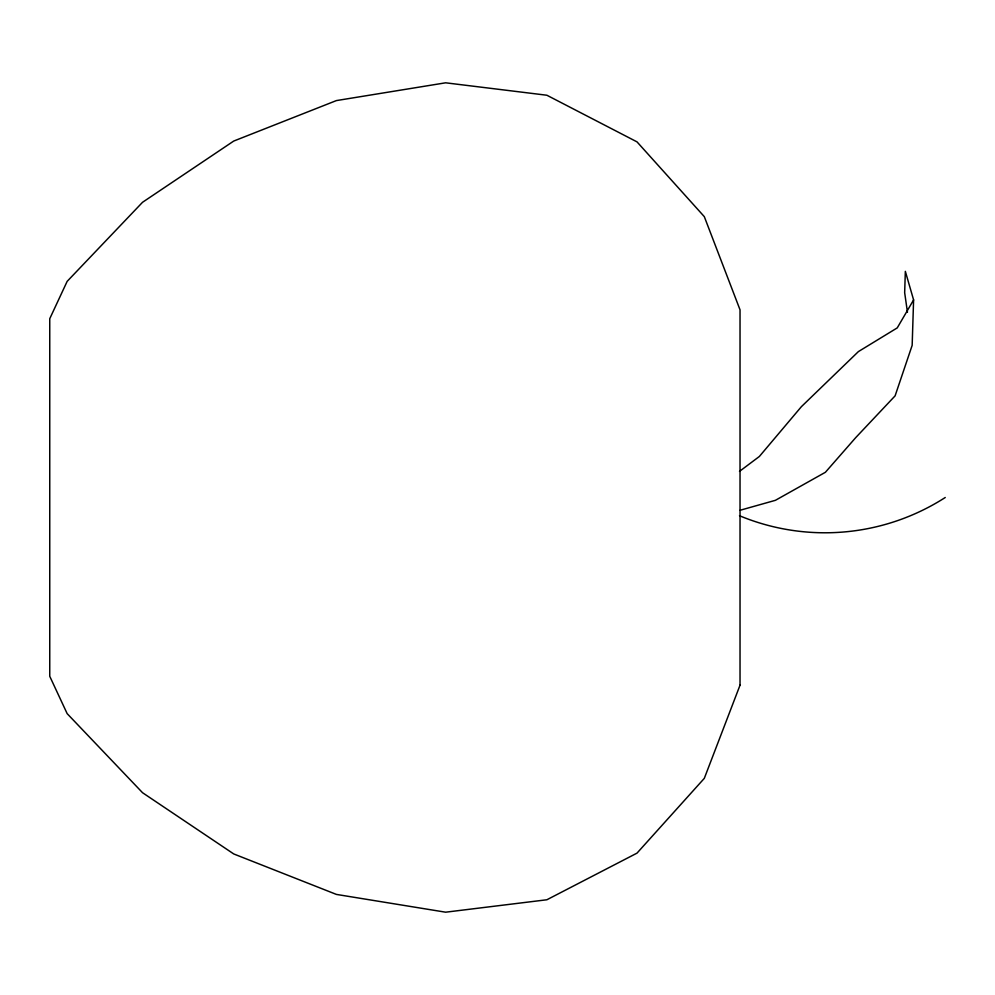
<?xml version="1.0" encoding="UTF-8"?>
<svg xmlns="http://www.w3.org/2000/svg" width="995" height="995" viewBox="0 0 995 995"><rect width="100%" height="100%" fill="white"/><g stroke="black" fill="none" stroke-linecap="round" stroke-linejoin="round"><path stroke-width="1.49" d="M907.452 312.243L904.666 292.692L905.338 271.349L913.597 299.918L912.166 345.34L895.102 395.848L855.688 437.663L825.39 472.289L775.404 500.323L740.143 510.248M913.597 299.918L897.241 327.89L858.399 351.596L801.385 406.681L759.359 456.481L739.484 471.394M945.25 497.5A222.669 222.669 0 0 1 739.484 515.721M740.031 685.169L704.311 778.351L637.011 853.125L546.877 899.766L445.636 912.191L336.409 894.418L233.738 853.946L142.534 792.704L67.15 713.626L49.75 676.289L49.75 318.711L67.15 281.374L142.534 202.296L233.738 141.054L336.409 100.582L445.636 82.809L546.877 95.234L637.011 141.875L704.311 216.649L740.031 309.831L740.031 685.169"/></g></svg>
